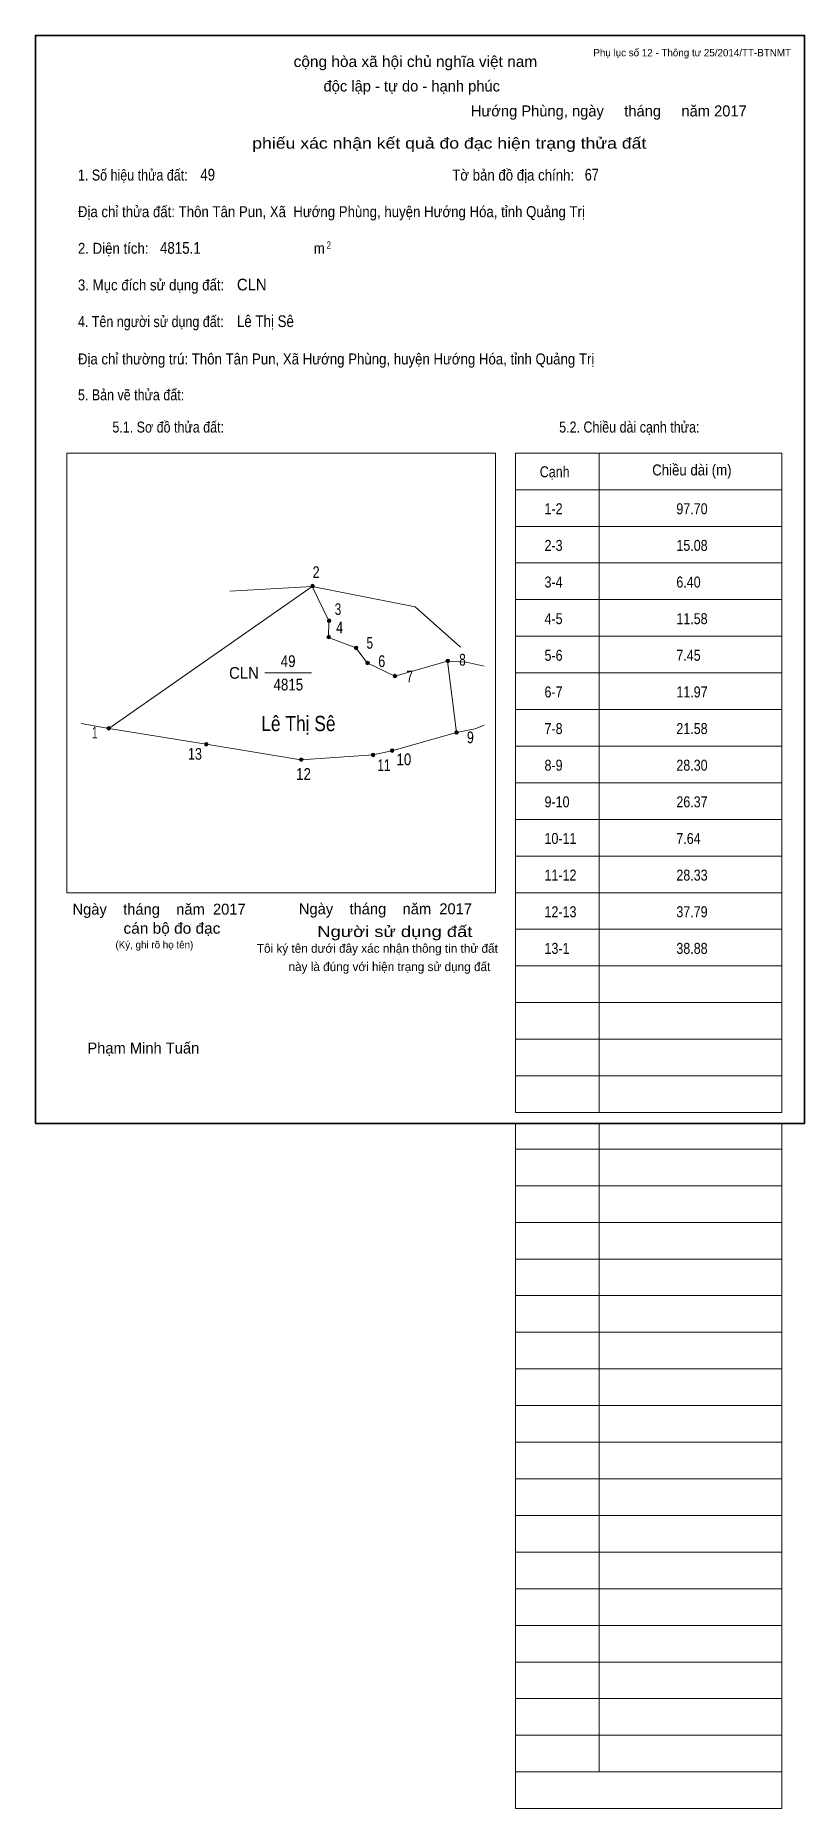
# Model space of a CAD drawing. Header units: centimetres. Extents: x 0 to 21, y -18.7 to 29.7.
import ezdxf
from ezdxf.enums import TextEntityAlignment as Align

# ---------------------------------------------------------------- set-up
doc = ezdxf.new("R2010")
doc.units = ezdxf.units.CM
doc.header["$LTSCALE"] = 0.12
for name, color, linetype in [('2', 7, 'Continuous'), ('30', 7, 'Continuous'), ('34', 7, 'Continuous')]:
    doc.layers.add(name, color=color, linetype=linetype)
for name, color, linetype, lineweight in [('32', 7, 'Continuous', 13), ('33', 7, 'Continuous', 13), ('6', 7, 'Continuous', 13), ('63', 7, 'Continuous', 13)]:
    doc.layers.add(name, color=color, linetype=linetype, lineweight=lineweight)

msp = doc.modelspace()

# ---------------------------------------------------------------- hatches: boundary and pattern name
at = {"layer": '32'}
for points in [[(7.6169, 14.6687, 1), (7.5169, 14.6687, 1)], [(8.0677, 13.7233, 1), (7.9677, 13.7233, 1)], [(8.0566, 13.2788, 1), (7.9566, 13.2788, 1)], [(8.8048, 12.9835, 1), (8.7048, 12.9835, 1)], [(9.1166, 12.5709, 1), (9.0166, 12.5709, 1)], [(11.3076, 12.6265, 1), (11.2076, 12.6265, 1)], [(9.8669, 12.2132, 1), (9.7669, 12.2132, 1)], [(2.05, 10.7871, 1), (1.95, 10.7871, 1)], [(11.55, 10.6759, 1), (11.45, 10.6759, 1)], [(4.7154, 10.3529, 1), (4.6154, 10.3529, 1)], [(9.787, 10.1792, 1), (9.687, 10.1792, 1)], [(7.3064, 9.9313, 1), (7.2064, 9.9313, 1)], [(9.2702, 10.0598, 1), (9.1702, 10.0598, 1)]]:
    msp.add_hatch(color=256, dxfattribs=at).paths.add_polyline_path(points)

# ---------------------------------------------------------------- linework, layer by layer
for centre in [(7.5669, 14.6687), (8.0177, 13.7233), (8.0066, 13.2788), (8.7548, 12.9835), (9.0666, 12.5709), (11.2576, 12.6265), (9.8169, 12.2132), (2, 10.7871), (11.5, 10.6759), (4.6654, 10.3529), (9.737, 10.1792), (7.2564, 9.9313), (9.2202, 10.0598)]:
    msp.add_circle(centre, 0.05, dxfattribs=at)
at = {"layer": '33'}
msp.add_line((6.26, 12.3), (7.54, 12.3), dxfattribs=at)
at = {"layer": '6'}
for p, q in [((2, 10.78), (7.56, 14.66)), ((5.31, 14.53), (7.56, 14.66)), ((11.5, 10.67), (11.25, 12.62)), ((1.25, 10.92), (2, 10.78)), ((2, 10.78), (4.66, 10.35)), ((9.73, 10.17), (11.5, 10.67)), ((11.5, 10.67), (12.01, 10.77)), ((12.25, 10.87), (12.01, 10.77))]:
    msp.add_line(p, q, dxfattribs=at)
for points in [[(7.56, 14.66), (8.01, 13.72), (8, 13.27), (8.75, 12.98), (9.06, 12.57), (9.81, 12.21), (11.25, 12.62)], [(7.56, 14.66), (10.37, 14.1), (11.61, 13)], [(11.25, 12.62), (11.76, 12.59), (12.25, 12.48)], [(4.66, 10.35), (7.25, 9.93), (9.22, 10.06), (9.73, 10.17)]]:
    msp.add_lwpolyline(points, dxfattribs=at)
at = {"layer": '63'}
for p, q in [((0.86, 18.3), (12.56, 18.3)), ((0.86, 6.3), (0.86, 18.3)), ((12.56, 6.3), (12.56, 18.3)), ((13.11, 18.3), (20.38, 18.3)), ((13.11, 0.3), (13.11, 18.3)), ((15.39, 0.3), (15.39, 18.3)), ((20.38, 0.3), (20.38, 18.3)), ((13.11, 17.3), (20.38, 17.3)), ((13.11, 16.3), (20.38, 16.3)), ((13.11, 15.3), (20.38, 15.3)), ((13.11, 14.3), (20.38, 14.3)), ((13.11, 13.3), (20.38, 13.3)), ((13.11, 12.3), (20.38, 12.3)), ((13.11, 11.3), (20.38, 11.3)), ((13.11, 10.3), (20.38, 10.3)), ((13.11, 9.3), (20.38, 9.3)), ((13.11, 8.3), (20.38, 8.3)), ((13.11, 7.3), (20.38, 7.3)), ((0.86, 6.3), (12.56, 6.3)), ((13.11, 6.3), (20.38, 6.3)), ((13.11, 5.3), (20.38, 5.3)), ((13.11, 4.3), (20.38, 4.3)), ((13.11, 3.3), (20.38, 3.3)), ((13.11, 2.3), (20.38, 2.3)), ((13.11, 1.3), (20.38, 1.3)), ((13.11, 0.3), (20.38, 0.3)), ((13.11, -18.7), (13.11, 0)), ((15.39, -17.7), (15.39, 0)), ((20.38, -18.7), (20.38, 0)), ((13.11, -0.7), (20.38, -0.7)), ((13.11, -0.7), (20.38, -0.7)), ((13.11, -1.7), (20.38, -1.7)), ((13.11, -2.7), (20.38, -2.7)), ((13.11, -3.7), (20.38, -3.7)), ((13.11, -4.7), (20.38, -4.7)), ((13.11, -5.7), (20.38, -5.7)), ((13.11, -6.7), (20.38, -6.7)), ((13.11, -7.7), (20.38, -7.7)), ((13.11, -8.7), (20.38, -8.7)), ((13.11, -9.7), (20.38, -9.7)), ((13.11, -10.7), (20.38, -10.7)), ((13.11, -11.7), (20.38, -11.7)), ((13.11, -12.7), (20.38, -12.7)), ((13.11, -13.7), (20.38, -13.7)), ((13.11, -14.7), (20.38, -14.7)), ((13.11, -15.7), (20.38, -15.7)), ((13.11, -16.7), (20.38, -16.7)), ((13.11, -17.7), (20.38, -17.7)), ((13.11, -18.7), (20.38, -18.7))]:
    msp.add_line(p, q, dxfattribs=at)
at = {"layer": '63', "lineweight": 35}
msp.add_lwpolyline([(0, 0), (0, 29.7), (21, 29.7), (21, 0)], close=True, dxfattribs=at)

# ---------------------------------------------------------------- texts
at = {"layer": '2', "width": 0.85}
msp.add_text('Lê Thị Sê', height=0.4168, dxfattribs=at).set_placement((7.18, 10.71), align=Align.CENTER)
at = {"layer": '30', "width": 0.85}
for s, p in [('1-2', (13.9, 16.63)), ('97.70', (17.5, 16.63)), ('2-3', (13.9, 15.63)), ('15.08', (17.5, 15.63)), ('3-4', (13.9, 14.63)), ('6.40', (17.5, 14.63)), ('4-5', (13.9, 13.63)), ('11.58', (17.5, 13.63)), ('5-6', (13.9, 12.63)), ('7.45', (17.5, 12.63)), ('6-7', (13.9, 11.63)), ('11.97', (17.5, 11.63)), ('7-8', (13.9, 10.63)), ('21.58', (17.5, 10.63)), ('8-9', (13.9, 9.63)), ('28.30', (17.5, 9.63)), ('9-10', (13.9, 8.63)), ('26.37', (17.5, 8.63)), ('10-11', (13.9, 7.63)), ('7.64', (17.5, 7.63)), ('11-12', (13.9, 6.63)), ('28.33', (17.5, 6.63)), ('12-13', (13.9, 5.63)), ('37.79', (17.5, 5.63)), ('13-1', (13.9, 4.63)), ('38.88', (17.5, 4.63))]:
    msp.add_text(s, height=0.3, dxfattribs=at).set_placement(p)
at = {"layer": '32'}
for s, width, p in [('2', 0.8, (7.665, 14.89)), ('3', 0.75, (8.26, 13.88)), ('4', 0.8, (8.305, 13.38)), ('5', 0.75, (9.13, 12.96)), ('6', 0.8, (9.455, 12.46)), ('8', 0.75, (11.66, 12.5)), ('7', 0.75, (10.22, 12.04)), ('1', 0.65, (1.62, 10.51)), ('9', 0.8, (11.875, 10.38)), ('13', 0.8, (4.355, 9.93)), ('12', 0.85, (7.32, 9.38)), ('11', 0.75, (9.515, 9.62)), ('10', 0.85, (10.06, 9.78))]:
    msp.add_text(s, height=0.32, dxfattribs=dict(at, width=width)).set_placement(p, align=Align.CENTER)
at = {"layer": '33', "width": 0.85}
for s, p in [('49', (6.9, 12.46)), ('4815', (6.905, 11.82))]:
    msp.add_text(s, height=0.32, dxfattribs=at).set_placement(p, align=Align.CENTER)
at = {"layer": '33', "width": 0.95}
msp.add_text('CLN', height=0.32, dxfattribs=at).set_placement((6.1, 12.14), align=Align.RIGHT)
at = {"layer": '34'}
for s, width, p in [('49', 0.85, (4.5, 25.74)), ('67', 0.8, (15, 25.74)), ('4815.1', 0.85, (3.4, 23.74)), ('CLN', 0.95, (5.5, 22.74)), ('Lê Thị Sê', 0.85, (5.5, 21.74))]:
    msp.add_text(s, height=0.32, dxfattribs=dict(at, width=width)).set_placement(p)
at = {"layer": '63', "width": 1.05}
msp.add_text('cộng hòa xã hội chủ nghĩa việt nam', height=0.3, dxfattribs=at).set_placement((10.375, 28.84), align=Align.CENTER)
at = {"layer": '63'}
for s, height, p in [('Phụ lục số 12 - Thông tư 25/2014/TT-BTNMT', 0.2, (20.63, 29.13)), ('Ngày    tháng    năm  2017', 0.3, (5.74, 5.7)), ('Ngày    tháng    năm  2017', 0.3, (11.92, 5.71)), ('(Ký, ghi rõ họ tên)', 0.2, (4.31, 4.78))]:
    msp.add_text(s, height=height, dxfattribs=at).set_placement(p, align=Align.RIGHT)
for s, height, p in [('độc lập - tự do - hạnh phúc', 0.3, (10.275, 28.17)), ('Hướng Phùng, ngày     tháng     năm 2017', 0.3, (15.655, 27.49)), ('Tôi ký tên dưới đây xác nhận thông tin thử đất', 0.24, (9.335, 4.66)), ('này là đúng với hiện trạng sử dụng đất', 0.24, (9.665, 4.16)), ('Phạm Minh Tuấn', 0.3, (2.945, 1.91))]:
    msp.add_text(s, height=height, dxfattribs=at).set_placement(p, align=Align.CENTER)
for s, width, p in [('phiếu xác nhận kết quả đo đạc hiện trạng thửa đất', 1.2, (16.68, 26.61)), ('cán bộ đo đạc', 1.05, (5.05, 5.18)), ('Người sử dụng đất', 1.25, (11.93, 5.09))]:
    msp.add_text(s, height=0.3, dxfattribs=dict(at, width=width)).set_placement(p, align=Align.RIGHT)
for s, height, width, p in [('1. Số hiệu thửa đất:', 0.3, 0.85, (1.16, 25.74)), ('Tờ bản đồ địa chính:', 0.3, 0.9, (11.38, 25.74)), ('Địa chỉ thửa đất: Thôn Tân Pun, Xã  Hướng Phùng, huyện Hướng Hóa, tỉnh Quảng Trị', 0.3, 0.9, (1.16, 24.74)), ('2. Diện tích:', 0.3, 0.9, (1.16, 23.74)), ('m', 0.3, 0.9, (7.6, 23.74)), ('2', 0.2, 0.8, (7.95, 23.88)), ('3. Mục đích sử dụng đất:', 0.3, 0.9, (1.16, 22.74)), ('4. Tên người sử dụng đất:', 0.3, 0.85, (1.16, 21.74)), ('Địa chỉ thường trú: Thôn Tân Pun, Xã Hướng Phùng, huyện Hướng Hóa, tỉnh Quảng Trị', 0.3, 0.9, (1.16, 20.72)), ('5. Bản vẽ thửa đất:', 0.3, 0.85, (1.16, 19.74)), ('5.1. Sơ đồ thửa đất:', 0.3, 0.85, (2.1, 18.86)), ('5.2. Chiều dài cạnh thửa:', 0.3, 0.85, (14.3, 18.86)), ('Cạnh', 0.3, 0.85, (13.77, 17.64)), ('Chiều dài (m)', 0.3, 0.9, (16.84, 17.69))]:
    msp.add_text(s, height=height, dxfattribs=dict(at, width=width)).set_placement(p)

doc.saveas('drawing.dxf')
